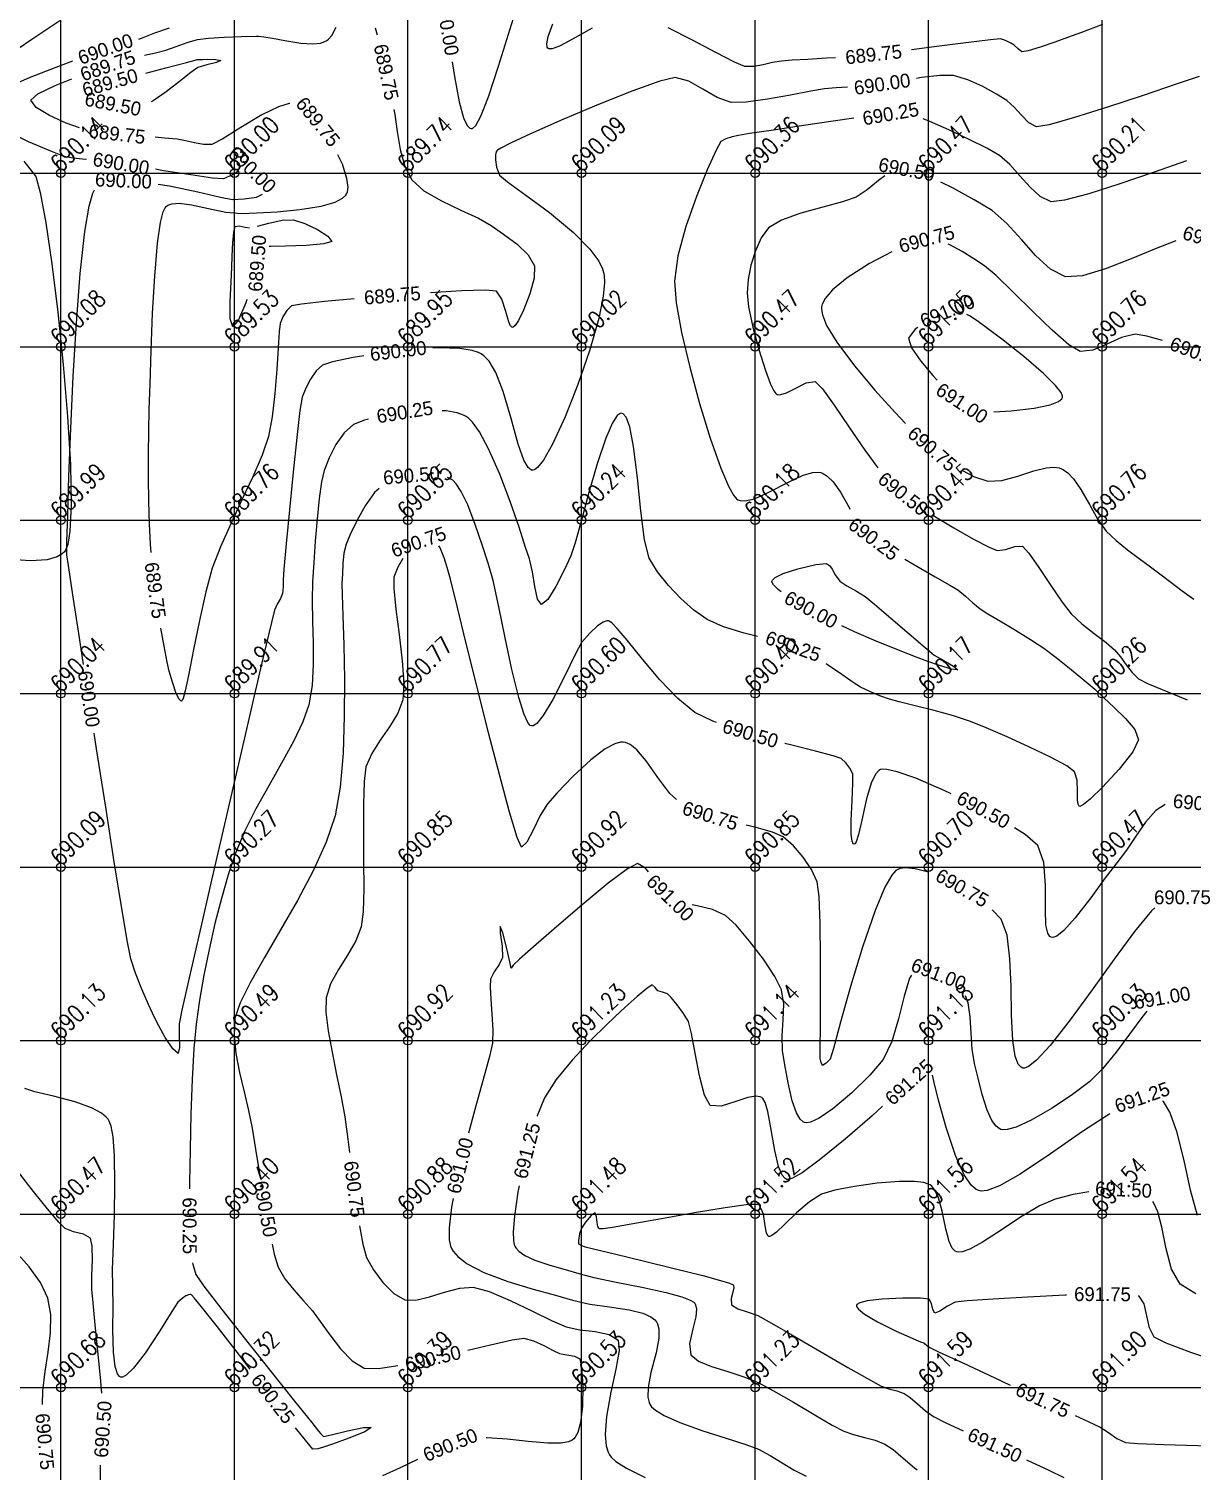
# Model space of a CAD drawing. Header units: millimetres. Extents: x 708400 to 708940, y 1331410 to 1331890.
# Drawn here: x 708649.08 to 708682.6, y 1331677.59 to 1331719.16 of the extents above; entities that cross this region are included whole.
import ezdxf

# ---------------------------------------------------------------- set-up
doc = ezdxf.new("R2010")
doc.units = ezdxf.units.MM
doc.header["$PDMODE"] = 32
doc.header["$PDSIZE"] = 0.25
for name, color, linetype in [('BLOCK LEVELS', 251, 'Continuous'), ('CONT-MJR', 210, 'Continuous'), ('CONT-MNR', 90, 'Continuous'), ('grid', 4, 'Continuous')]:
    doc.layers.add(name, color=color, linetype=linetype)
doc.styles.add('RS', font='romans.shx', dxfattribs={"height": 5})

msp = doc.modelspace()

# ---------------------------------------------------------------- linework, layer by layer
at = {"layer": 'BLOCK LEVELS', "color": 251}
for p in [(708650, 1331715, 690.144), (708655, 1331715, 689.997), (708660, 1331715, 689.743), (708665, 1331715, 690.087), (708670, 1331715, 690.356), (708675, 1331715, 690.466), (708680, 1331715, 690.211), (708650, 1331710, 690.08), (708655, 1331710, 689.531), (708660, 1331710, 689.95), (708665, 1331710, 690.015), (708670, 1331710, 690.472), (708675, 1331710, 691.054), (708680, 1331710, 690.756), (708650, 1331705, 689.991), (708655, 1331705, 689.755), (708660, 1331705, 690.655), (708665, 1331705, 690.242), (708670, 1331705, 690.18), (708675, 1331705, 690.453), (708680, 1331705, 690.76), (708650, 1331700, 690.043), (708655, 1331700, 689.911), (708660, 1331700, 690.767), (708665, 1331700, 690.596), (708670, 1331700, 690.403), (708675, 1331700, 690.166), (708680, 1331700, 690.262), (708650, 1331695, 690.085), (708655, 1331695, 690.268), (708660, 1331695, 690.851), (708665, 1331695, 690.921), (708670, 1331695, 690.851), (708675, 1331695, 690.703), (708680, 1331695, 690.468), (708650, 1331690, 690.128), (708655, 1331690, 690.489), (708660, 1331690, 690.916), (708665, 1331690, 691.227), (708670, 1331690, 691.138), (708675, 1331690, 691.178), (708680, 1331690, 690.93), (708650, 1331685, 690.474), (708655, 1331685, 690.399), (708660, 1331685, 690.878), (708665, 1331685, 691.48), (708670, 1331685, 691.521), (708675, 1331685, 691.564), (708680, 1331685, 691.542), (708650, 1331680, 690.678), (708655, 1331680, 690.321), (708660, 1331680, 690.386), (708665, 1331680, 690.526), (708670, 1331680, 691.226), (708675, 1331680, 691.595), (708680, 1331680, 691.901)]:
    msp.add_point(p, dxfattribs=at)
at = {"layer": 'CONT-MJR', "flags": 128}
for points, elevation in [([(708661.277, 1331718.214), (708661.34, 1331717.789), (708661.476, 1331717.062), (708661.603, 1331716.6), (708661.708, 1331716.374), (708661.782, 1331716.297), (708661.821, 1331716.285), (708661.862, 1331716.294), (708661.951, 1331716.378), (708662.101, 1331716.645), (708662.322, 1331717.203), (708662.612, 1331718.09), (708662.893, 1331719.011), (708663.138, 1331719.78)], 690), ([(708649.969, 1331719.392), (708649.165, 1331718.856), (708648.375, 1331718.315)], 690), ([(708652.241, 1331718.869), (708652.369, 1331718.915), (708652.709, 1331719.043), (708653.131, 1331719.195)], 690), ([(708650.741, 1331715.4), (708650.617, 1331715.407), (708650.343, 1331715.432), (708650.092, 1331715.487), (708649.708, 1331715.632), (708649.065, 1331715.907), (708648.361, 1331716.252), (708647.889, 1331716.537), (708647.655, 1331716.735), (708647.581, 1331716.853), (708647.573, 1331716.906), (708647.584, 1331716.945), (708647.659, 1331717.034), (708647.887, 1331717.193), (708648.363, 1331717.44), (708649.138, 1331717.776), (708649.988, 1331718.109), (708650.342, 1331718.24)], 690), ([(708652.445, 1331717.889), (708653.026, 1331718.04), (708653.619, 1331718.194), (708653.866, 1331718.258), (708653.921, 1331718.276), (708653.97, 1331718.279), (708654.023, 1331718.282), (708654.032, 1331718.282), (708654.087, 1331718.283), (708654.231, 1331718.284), (708654.454, 1331718.278), (708654.605, 1331718.245), (708654.48, 1331718.19), (708654.204, 1331718.127), (708653.948, 1331718.046), (708653.746, 1331717.905), (708653.416, 1331717.646), (708653.028, 1331717.347), (708652.655, 1331717.087), (708652.6, 1331717.059)], 689.5), ([(708672.665, 1331717.482), (708672.338, 1331717.463), (708672.004, 1331717.436), (708671.611, 1331717.37), (708671.022, 1331717.255), (708670.36, 1331717.133), (708669.748, 1331717.046), (708669.308, 1331717.037), (708668.907, 1331717.18), (708668.496, 1331717.424), (708668.089, 1331717.656), (708667.698, 1331717.763), (708667.26, 1331717.656), (708666.475, 1331717.373), (708665.493, 1331716.981), (708664.462, 1331716.545), (708663.531, 1331716.133), (708662.957, 1331715.865), (708662.677, 1331715.723), (708662.58, 1331715.664), (708662.561, 1331715.647), (708662.545, 1331715.614), (708662.525, 1331715.534), (708662.521, 1331715.388), (708662.554, 1331715.177), (708662.633, 1331714.947), (708662.87, 1331714.748), (708663.397, 1331714.369), (708664.075, 1331713.864), (708664.767, 1331713.289), (708665.237, 1331712.814), (708665.495, 1331712.467), (708665.605, 1331712.246), (708665.638, 1331712.141), (708665.653, 1331712.056), (708665.661, 1331711.85), (708665.624, 1331711.458), (708665.495, 1331710.815), (708665.234, 1331709.885), (708664.899, 1331708.907), (708664.529, 1331707.977), (708664.164, 1331707.191), (708663.901, 1331706.731), (708663.734, 1331706.517), (708663.642, 1331706.448), (708663.603, 1331706.439), (708663.555, 1331706.446), (708663.464, 1331706.515), (708663.336, 1331706.734), (708663.176, 1331707.193), (708662.973, 1331707.929), (708662.745, 1331708.707), (708662.527, 1331709.259), (708662.335, 1331709.583), (708662.19, 1331709.739), (708662.112, 1331709.795), (708662.036, 1331709.833), (708661.85, 1331709.894), (708661.49, 1331709.95), (708660.9, 1331709.967), (708660.717, 1331709.956)], 690), ([(708682.798, 1331717.793), (708682.135, 1331717.564), (708681.18, 1331717.241), (708680.153, 1331716.904), (708679.201, 1331716.605), (708678.471, 1331716.398), (708678.108, 1331716.336), (708677.889, 1331716.456), (708677.679, 1331716.671), (708677.471, 1331716.909), (708677.256, 1331717.101), (708676.962, 1331717.283), (708676.565, 1331717.5), (708676.129, 1331717.696), (708675.72, 1331717.813), (708675.325, 1331717.817), (708674.801, 1331717.758), (708674.649, 1331717.733)], 690), ([(708648.934, 1331715.35), (708649.277, 1331714.902), (708649.404, 1331714.448), (708649.561, 1331713.575), (708649.733, 1331712.389), (708649.906, 1331710.992), (708650.064, 1331709.492), (708650.191, 1331707.992), (708650.274, 1331706.596), (708650.296, 1331705.41), (708650.26, 1331704.683), (708650.196, 1331704.302), (708650.135, 1331704.139), (708650.098, 1331704.087), (708650.037, 1331704.031), (708649.888, 1331703.943), (708649.602, 1331703.859), (708649.124, 1331703.825), (708648.417, 1331703.872)], 690), ([(708655.112, 1331715.064), (708654.945, 1331714.955), (708654.687, 1331714.838), (708654.366, 1331714.862), (708653.739, 1331714.95), (708652.956, 1331715.074), (708652.72, 1331715.113)], 690), ([(708673.741, 1331714.921), (708673.56, 1331714.79), (708673.234, 1331714.52), (708672.911, 1331714.307), (708672.522, 1331714.173), (708671.951, 1331714.019), (708671.322, 1331713.845), (708670.76, 1331713.647), (708670.391, 1331713.425), (708670.179, 1331713.137), (708670.009, 1331712.767), (708669.882, 1331712.354), (708669.801, 1331711.938), (708669.769, 1331711.556), (708669.813, 1331711.145), (708669.935, 1331710.564), (708670.107, 1331709.918), (708670.298, 1331709.31), (708670.445, 1331708.923), (708670.542, 1331708.724), (708670.596, 1331708.648), (708670.62, 1331708.629), (708670.656, 1331708.616), (708670.744, 1331708.618), (708670.905, 1331708.672), (708671.153, 1331708.8), (708671.47, 1331708.956), (708671.731, 1331708.993), (708671.947, 1331708.784), (708672.285, 1331708.316), (708672.705, 1331707.692), (708673.167, 1331707.017), (708673.543, 1331706.51)], 690.5), ([(708682.127, 1331713.05), (708681.562, 1331712.833), (708680.839, 1331712.532), (708680.101, 1331712.243), (708679.441, 1331712.046), (708678.949, 1331712.018), (708678.51, 1331712.232), (708678.089, 1331712.619), (708677.675, 1331713.09), (708677.258, 1331713.554), (708676.829, 1331713.922), (708676.315, 1331714.236), (708675.709, 1331714.567), (708675.352, 1331714.739)], 690.5), ([(708650.653, 1331700.836), (708650.535, 1331701.605), (708650.344, 1331702.852), (708650.216, 1331703.695), (708650.169, 1331704.006), (708650.168, 1331704.092), (708650.174, 1331704.374), (708650.195, 1331705.137), (708650.231, 1331706.265), (708650.284, 1331707.643), (708650.355, 1331709.153), (708650.446, 1331710.679), (708650.558, 1331712.106), (708650.692, 1331713.316), (708650.817, 1331714.05), (708650.921, 1331714.424), (708650.969, 1331714.522)], 690), ([(708652.797, 1331714.686), (708653.128, 1331714.635), (708653.948, 1331714.46), (708654.598, 1331714.308), (708654.94, 1331714.247), (708655.283, 1331714.265), (708655.638, 1331714.313), (708655.806, 1331714.401)], 690), ([(708655.361, 1331711.356), (708655.329, 1331711.264), (708655.12, 1331710.772), (708654.953, 1331710.569), (708654.877, 1331710.8), (708654.873, 1331711.303), (708654.903, 1331711.868), (708654.927, 1331712.286), (708654.937, 1331712.617), (708654.953, 1331712.99), (708654.98, 1331713.306), (708655.024, 1331713.465), (708655.14, 1331713.48), (708655.304, 1331713.445), (708655.437, 1331713.426)], 689.5), ([(708655.666, 1331713.472), (708655.994, 1331713.565), (708656.37, 1331713.648), (708656.697, 1331713.659), (708657.027, 1331713.556), (708657.397, 1331713.379), (708657.693, 1331713.185), (708657.801, 1331713.034), (708657.576, 1331712.964), (708657.068, 1331712.922), (708656.468, 1331712.9), (708656.049, 1331712.893), (708655.997, 1331712.892)], 689.5), ([(708676.884, 1331708.124), (708677.378, 1331708.151), (708678.041, 1331708.23), (708678.502, 1331708.327), (708678.746, 1331708.422), (708678.839, 1331708.495), (708678.86, 1331708.535), (708678.862, 1331708.573), (708678.821, 1331708.676), (708678.661, 1331708.883), (708678.311, 1331709.23), (708677.742, 1331709.717), (708677.149, 1331710.188), (708676.659, 1331710.557), (708676.402, 1331710.742), (708676.178, 1331710.888), (708676.102, 1331710.928)], 691), ([(708674.69, 1331710.554), (708674.616, 1331710.504), (708674.422, 1331710.244), (708674.51, 1331709.97), (708674.774, 1331709.586), (708675.119, 1331709.175), (708675.245, 1331709.039)], 691), ([(708658.73, 1331709.736), (708658.416, 1331709.685), (708657.829, 1331709.56), (708657.535, 1331709.468), (708657.35, 1331709.303), (708657.187, 1331709.067), (708657.052, 1331708.802), (708656.951, 1331708.549), (708656.887, 1331708.165), (708656.796, 1331707.388), (708656.691, 1331706.38), (708656.586, 1331705.303), (708656.493, 1331704.318), (708656.427, 1331703.588), (708656.399, 1331703.274), (708656.401, 1331703.076), (708656.388, 1331702.883), (708656.327, 1331702.744), (708656.233, 1331702.576), (708656.154, 1331702.411), (708656.065, 1331702.047), (708655.85, 1331701.137), (708655.542, 1331699.817), (708655.172, 1331698.223), (708654.77, 1331696.489), (708654.37, 1331694.752), (708654.001, 1331693.148), (708653.696, 1331691.811), (708653.486, 1331690.878), (708653.402, 1331690.484), (708653.403, 1331690.151), (708653.421, 1331689.803), (708653.378, 1331689.625), (708653.22, 1331689.761), (708653.007, 1331690.094), (708652.821, 1331690.426), (708652.698, 1331690.669), (708652.525, 1331691.042), (708652.333, 1331691.487), (708652.152, 1331691.945), (708652.015, 1331692.36), (708651.92, 1331692.837), (708651.755, 1331693.809), (708651.538, 1331695.149), (708651.289, 1331696.726), (708651.026, 1331698.414), (708650.957, 1331698.859)], 690), ([(708668.887, 1331699.173), (708668.783, 1331699.21), (708668.265, 1331699.461), (708667.775, 1331699.857), (708667.259, 1331700.4), (708666.758, 1331700.994), (708666.316, 1331701.54), (708666.032, 1331701.878), (708665.875, 1331702.04), (708665.801, 1331702.094), (708665.775, 1331702.102), (708665.728, 1331702.1), (708665.627, 1331702.065), (708665.464, 1331701.953), (708665.243, 1331701.741), (708665.004, 1331701.472), (708664.814, 1331701.129), (708664.519, 1331700.513), (708664.174, 1331699.828), (708663.9, 1331699.368), (708663.714, 1331699.144), (708663.606, 1331699.077), (708663.558, 1331699.073), (708663.525, 1331699.087), (708663.456, 1331699.166), (708663.347, 1331699.401), (708663.193, 1331699.89), (708662.995, 1331700.697), (708662.799, 1331701.607), (708662.615, 1331702.502), (708662.45, 1331703.26), (708662.315, 1331703.761), (708662.139, 1331704.286), (708661.939, 1331704.876), (708661.72, 1331705.446), (708661.533, 1331705.83), (708661.387, 1331706.048), (708661.288, 1331706.149), (708661.238, 1331706.185), (708661.185, 1331706.214), (708661.143, 1331706.229)], 690.5), ([(708659.166, 1331705.909), (708659.039, 1331705.794), (708658.766, 1331705.413), (708658.522, 1331704.986), (708658.33, 1331704.592), (708658.216, 1331704.312), (708658.152, 1331704.046), (708658.122, 1331703.752), (708658.109, 1331703.453), (708658.097, 1331703.171), (708658.101, 1331702.86), (708658.123, 1331702.246), (708658.149, 1331701.404), (708658.168, 1331700.412), (708658.165, 1331699.347), (708658.128, 1331698.286), (708658.043, 1331697.305), (708657.899, 1331696.481), (708657.643, 1331695.718), (708657.267, 1331694.892), (708656.814, 1331694.04), (708656.331, 1331693.196), (708655.864, 1331692.399), (708655.459, 1331691.684), (708655.16, 1331691.087), (708655.015, 1331690.645), (708654.99, 1331690.152), (708655.042, 1331689.624), (708655.146, 1331689.077), (708655.275, 1331688.525), (708655.405, 1331687.986), (708655.511, 1331687.476), (708655.611, 1331686.868), (708655.724, 1331686.169)], 690.5), ([(708675.108, 1331705.158), (708675.109, 1331705.157), (708675.728, 1331704.779), (708676.299, 1331704.456), (708676.743, 1331704.227), (708676.979, 1331704.128), (708677.222, 1331704.158), (708677.486, 1331704.243), (708677.708, 1331704.251), (708677.89, 1331704.054), (708678.181, 1331703.636), (708678.52, 1331703.121), (708678.85, 1331702.634), (708679.109, 1331702.297), (708679.416, 1331702.014), (708679.776, 1331701.731), (708680.115, 1331701.472), (708680.362, 1331701.262), (708680.533, 1331701.061), (708680.697, 1331700.832), (708680.866, 1331700.611), (708681.05, 1331700.43), (708681.31, 1331700.291), (708681.728, 1331700.119), (708682.225, 1331699.921), (708682.452, 1331699.821)], 690.5), ([(708670.758, 1331702.939), (708670.67, 1331703.001), (708670.532, 1331703.132), (708670.491, 1331703.204), (708670.488, 1331703.234), (708670.503, 1331703.271), (708670.585, 1331703.345), (708670.813, 1331703.459), (708671.23, 1331703.599), (708671.756, 1331703.722), (708672.062, 1331703.75), (708672.092, 1331703.737), (708672.146, 1331703.692), (708672.221, 1331703.59), (708672.314, 1331703.425), (708672.442, 1331703.247), (708672.648, 1331703.108), (708672.921, 1331702.955), (708673.175, 1331702.797), (708673.446, 1331702.576), (708673.911, 1331702.178), (708674.441, 1331701.723), (708674.903, 1331701.328), (708675.166, 1331701.111), (708675.436, 1331700.951), (708675.723, 1331700.794), (708675.843, 1331700.691), (708675.666, 1331700.705), (708675.315, 1331700.812), (708674.981, 1331700.927), (708674.67, 1331701.043), (708674.132, 1331701.253), (708673.49, 1331701.513), (708672.867, 1331701.779), (708672.499, 1331701.954)], 690), ([(708675.656, 1331697.113), (708675.448, 1331697.213), (708674.631, 1331697.561), (708674.093, 1331697.748), (708673.795, 1331697.817), (708673.661, 1331697.823), (708673.616, 1331697.812), (708673.565, 1331697.782), (708673.47, 1331697.675), (708673.347, 1331697.421), (708673.211, 1331696.969), (708673.074, 1331696.354), (708672.981, 1331695.938), (708672.916, 1331695.732), (708672.873, 1331695.668), (708672.851, 1331695.662), (708672.83, 1331695.675), (708672.799, 1331695.745), (708672.775, 1331695.949), (708672.774, 1331696.344), (708672.798, 1331696.916), (708672.822, 1331697.42), (708672.816, 1331697.688), (708672.735, 1331697.852), (708672.615, 1331698.011), (708672.48, 1331698.135), (708672.253, 1331698.208), (708671.747, 1331698.338), (708671.056, 1331698.514), (708670.863, 1331698.566)], 690.5), ([(708681.821, 1331696.809), (708681.546, 1331696.631), (708681.249, 1331696.297), (708680.97, 1331695.896), (708680.7, 1331695.486), (708680.43, 1331695.126), (708680.093, 1331694.69), (708679.672, 1331694.111), (708679.229, 1331693.536), (708678.902, 1331693.177), (708678.695, 1331693.015), (708678.582, 1331692.975), (708678.535, 1331692.98), (708678.495, 1331693.001), (708678.434, 1331693.093), (708678.384, 1331693.331), (708678.367, 1331693.788), (708678.368, 1331694.47), (708678.322, 1331695.134), (708678.15, 1331695.626), (708677.786, 1331695.942), (708677.477, 1331696.136)], 690.5), ([(708666.935, 1331694.861), (708666.847, 1331694.974), (708666.618, 1331695.107), (708666.322, 1331694.952), (708665.773, 1331694.537), (708665.079, 1331693.965), (708664.35, 1331693.34), (708663.693, 1331692.766), (708663.218, 1331692.344), (708663.034, 1331692.178), (708663.005, 1331692.128), (708662.978, 1331692.085), (708662.934, 1331692.275), (708662.839, 1331692.69), (708662.733, 1331693.103), (708662.66, 1331693.287), (708662.661, 1331693.099), (708662.715, 1331692.721), (708662.725, 1331692.4), (708662.626, 1331692.189), (708662.481, 1331691.979), (708662.378, 1331691.768), (708662.369, 1331691.55), (708662.39, 1331691.192), (708662.42, 1331690.758), (708662.442, 1331690.314), (708662.434, 1331689.924), (708662.352, 1331689.54), (708662.17, 1331688.875), (708661.927, 1331688.018), (708661.741, 1331687.334)], 691), ([(708674.51, 1331691.891), (708674.453, 1331691.803), (708674.301, 1331691.282), (708674.139, 1331690.627), (708673.945, 1331689.975), (708673.694, 1331689.458), (708673.31, 1331689), (708672.794, 1331688.495), (708672.244, 1331688.037), (708671.844, 1331687.768), (708671.6, 1331687.654), (708671.476, 1331687.631), (708671.428, 1331687.638), (708671.385, 1331687.658), (708671.305, 1331687.732), (708671.197, 1331687.916), (708671.074, 1331688.263), (708670.951, 1331688.784), (708670.859, 1331689.302), (708670.796, 1331689.711), (708670.779, 1331690.14), (708670.813, 1331690.602), (708670.83, 1331691.055), (708670.766, 1331691.46), (708670.572, 1331691.844), (708670.24, 1331692.346), (708669.843, 1331692.871), (708669.455, 1331693.324), (708669.148, 1331693.61), (708668.779, 1331693.778), (708668.333, 1331693.885), (708668.184, 1331693.917)], 691), ([(708681.294, 1331690.853), (708681.145, 1331690.669), (708680.788, 1331690.187), (708680.402, 1331689.668), (708680.012, 1331689.188), (708679.646, 1331688.824), (708679.152, 1331688.451), (708678.559, 1331688.054), (708677.956, 1331687.705), (708677.526, 1331687.509), (708677.266, 1331687.435), (708677.132, 1331687.43), (708677.08, 1331687.442), (708677.033, 1331687.464), (708676.946, 1331687.535), (708676.827, 1331687.697), (708676.69, 1331687.996), (708676.548, 1331688.449), (708676.429, 1331688.921), (708676.326, 1331689.338), (708676.258, 1331689.75), (708676.225, 1331690.218), (708676.198, 1331690.683), (708676.143, 1331691.089), (708676.063, 1331691.293)], 691), ([(708651.179, 1331679.835), (708651.138, 1331680.29), (708651.063, 1331681.051), (708650.987, 1331681.809), (708650.925, 1331682.443), (708650.892, 1331682.833), (708650.89, 1331683.234), (708650.905, 1331683.681), (708650.903, 1331684.073), (708650.851, 1331684.308), (708650.651, 1331684.421), (708650.366, 1331684.485), (708650.117, 1331684.58), (708649.936, 1331684.768), (708649.617, 1331685.147), (708649.213, 1331685.65), (708648.773, 1331686.205)], 690.5), ([(708679.615, 1331685.639), (708679.167, 1331685.56), (708678.645, 1331685.434), (708678.193, 1331685.238), (708677.654, 1331684.913), (708677.088, 1331684.537), (708676.553, 1331684.192), (708676.187, 1331683.99), (708675.968, 1331683.91), (708675.856, 1331683.899), (708675.812, 1331683.908), (708675.765, 1331683.932), (708675.685, 1331684.016), (708675.59, 1331684.214), (708675.494, 1331684.574), (708675.388, 1331685.086), (708675.285, 1331685.467), (708675.181, 1331685.694), (708675.094, 1331685.803), (708675.043, 1331685.841), (708674.993, 1331685.867), (708674.863, 1331685.906), (708674.6, 1331685.939), (708674.155, 1331685.94), (708673.515, 1331685.889), (708672.866, 1331685.797), (708672.303, 1331685.685), (708671.915, 1331685.571), (708671.567, 1331685.357), (708671.197, 1331685.036), (708670.849, 1331684.7), (708670.617, 1331684.483), (708670.485, 1331684.381), (708670.423, 1331684.354), (708670.401, 1331684.355), (708670.372, 1331684.374), (708670.328, 1331684.458), (708670.288, 1331684.666), (708670.242, 1331684.995), (708670.119, 1331685.277), (708669.809, 1331685.273), (708669.138, 1331685.18), (708668.254, 1331685.032), (708667.303, 1331684.863), (708666.432, 1331684.708), (708665.89, 1331684.617), (708665.623, 1331684.578), (708665.53, 1331684.571), (708665.512, 1331684.574), (708665.495, 1331684.59), (708665.471, 1331684.644), (708665.45, 1331684.758), (708665.434, 1331684.922), (708665.392, 1331685.035), (708665.274, 1331684.957), (708665.114, 1331684.77), (708665, 1331684.598), (708664.945, 1331684.43), (708664.912, 1331684.243), (708664.909, 1331684.139), (708664.998, 1331684.091), (708665.106, 1331684.055), (708665.35, 1331683.996), (708665.954, 1331683.852), (708666.774, 1331683.655), (708667.668, 1331683.436), (708668.493, 1331683.226), (708669.007, 1331683.087), (708669.261, 1331683.01), (708669.349, 1331682.975), (708669.366, 1331682.963), (708669.378, 1331682.937), (708669.385, 1331682.871), (708669.363, 1331682.746), (708669.317, 1331682.563), (708669.322, 1331682.382), (708669.502, 1331682.271), (708669.798, 1331682.175), (708670.079, 1331682.073), (708670.408, 1331681.89), (708671.059, 1331681.515), (708671.871, 1331681.045), (708672.679, 1331680.578), (708673.323, 1331680.209), (708673.639, 1331680.036), (708673.857, 1331679.967), (708674.091, 1331679.909), (708674.302, 1331679.831), (708674.473, 1331679.71), (708674.686, 1331679.528), (708674.916, 1331679.331), (708675.138, 1331679.169), (708675.479, 1331678.997), (708676, 1331678.754)], 691.5), ([(708661.302, 1331685.451), (708661.252, 1331685.198), (708661.184, 1331684.602), (708661.19, 1331684.254), (708661.225, 1331684.08), (708661.254, 1331684.012), (708661.302, 1331683.932), (708661.435, 1331683.78), (708661.709, 1331683.57), (708662.183, 1331683.32), (708662.881, 1331683.055), (708663.604, 1331682.836), (708664.255, 1331682.659), (708664.738, 1331682.518), (708665.239, 1331682.402), (708665.811, 1331682.326), (708666.373, 1331682.245), (708666.765, 1331682.148), (708666.997, 1331682.042), (708667.114, 1331681.951), (708667.159, 1331681.897), (708667.193, 1331681.837), (708667.232, 1331681.692), (708667.23, 1331681.423), (708667.148, 1331681.001), (708667.001, 1331680.432), (708666.917, 1331680.001), (708666.91, 1331679.721), (708666.946, 1331679.566), (708666.979, 1331679.5), (708667.017, 1331679.449), (708667.132, 1331679.346), (708667.383, 1331679.191), (708667.831, 1331678.99), (708668.493, 1331678.752), (708669.166, 1331678.539), (708669.738, 1331678.361), (708670.1, 1331678.227), (708670.437, 1331678.042), (708670.783, 1331677.828), (708671.13, 1331677.618), (708671.471, 1331677.443)], 691), ([(708682.699, 1331682.701), (708682.249, 1331682.98), (708681.996, 1331683.414), (708681.844, 1331683.998), (708681.724, 1331684.62), (708681.606, 1331685.068), (708681.481, 1331685.338), (708681.461, 1331685.362)], 691.5), ([(708656.088, 1331684.134), (708656.147, 1331683.849), (708656.26, 1331683.468), (708656.454, 1331683.138), (708656.709, 1331682.815), (708656.986, 1331682.502), (708657.248, 1331682.207), (708657.471, 1331681.907), (708657.747, 1331681.517), (708658.059, 1331681.112), (708658.395, 1331680.767), (708658.739, 1331680.558), (708659.155, 1331680.548), (708659.707, 1331680.632)], 690.5), ([(708661.725, 1331681.077), (708662.378, 1331681.235), (708663.005, 1331681.378), (708663.335, 1331681.425), (708663.612, 1331681.348), (708663.911, 1331681.211), (708664.181, 1331681.07), (708664.37, 1331680.981), (708664.581, 1331680.941), (708664.803, 1331680.909), (708664.951, 1331680.832), (708665.003, 1331680.581), (708665.038, 1331680.071), (708665.03, 1331679.455), (708664.975, 1331678.989), (708664.896, 1331678.707), (708664.822, 1331678.569), (708664.778, 1331678.519), (708664.735, 1331678.486), (708664.624, 1331678.436), (708664.402, 1331678.397), (708664.025, 1331678.397), (708663.464, 1331678.448), (708662.861, 1331678.513), (708662.275, 1331678.549), (708662.252, 1331678.548)], 690.5), ([(708651.144, 1331677.321), (708651.139, 1331677.615), (708651.143, 1331677.766)], 690.5), ([(708660.275, 1331677.923), (708659.779, 1331677.682), (708659.27, 1331677.453)], 690.5), ([(708677.818, 1331677.921), (708678.462, 1331677.623), (708678.896, 1331677.412)], 691.5)]:
    msp.add_lwpolyline(points, dxfattribs=dict(at, elevation=elevation))
at = {"layer": 'CONT-MNR', "flags": 128}
for points, elevation in [([(708665.303, 1331719.182), (708664.739, 1331718.865), (708664.363, 1331718.666), (708664.155, 1331718.589), (708664.063, 1331718.588), (708664.034, 1331718.604), (708664.014, 1331718.634), (708664.002, 1331718.728), (708664.041, 1331718.94), (708664.17, 1331719.309)], 689.75), ([(708652.409, 1331718.399), (708652.725, 1331718.475), (708653.021, 1331718.552), (708653.322, 1331718.656), (708653.635, 1331718.771), (708653.938, 1331718.855), (708654.253, 1331718.894), (708654.7, 1331718.924), (708655.191, 1331718.944), (708655.639, 1331718.95), (708655.705, 1331718.948), (708655.85, 1331718.935), (708656.094, 1331718.896), (708656.452, 1331718.827), (708656.912, 1331718.75), (708657.254, 1331718.729), (708657.479, 1331718.752), (708657.606, 1331718.793), (708657.662, 1331718.822), (708657.713, 1331718.861), (708657.807, 1331718.972), (708657.929, 1331719.21)], 689.75), ([(708659.059, 1331719.189), (708659.111, 1331718.985)], 689.75), ([(708672.321, 1331718.329), (708672.059, 1331718.313), (708671.521, 1331718.282), (708671.066, 1331718.255), (708670.766, 1331718.232), (708670.506, 1331718.187), (708670.233, 1331718.124), (708669.962, 1331718.077), (708669.71, 1331718.076), (708669.405, 1331718.201), (708668.87, 1331718.481), (708668.203, 1331718.837), (708667.502, 1331719.19)], 689.75), ([(708680.013, 1331719.29), (708679.404, 1331719.059), (708679.003, 1331718.909), (708678.639, 1331718.777), (708678.221, 1331718.638), (708677.866, 1331718.532), (708677.688, 1331718.495), (708677.578, 1331718.582), (708677.47, 1331718.691), (708677.367, 1331718.753), (708677.22, 1331718.827), (708677.076, 1331718.873), (708676.787, 1331718.849), (708676.148, 1331718.771), (708675.309, 1331718.663), (708674.509, 1331718.559)], 689.75), ([(708650.53, 1331716.307), (708650.152, 1331716.446), (708649.672, 1331716.663), (708649.285, 1331716.897), (708649.131, 1331717.106), (708649.336, 1331717.293), (708649.832, 1331717.531), (708650.315, 1331717.723)], 689.75), ([(708656.595, 1331717.01), (708656.58, 1331717.009), (708656.265, 1331716.917), (708655.788, 1331716.685), (708655.181, 1331716.318), (708654.664, 1331715.989), (708654.348, 1331715.832), (708654.109, 1331715.832), (708653.852, 1331715.876), (708653.592, 1331715.936), (708653.346, 1331715.983), (708652.985, 1331716.015), (708652.713, 1331716.037)], 689.75), ([(708659.594, 1331716.839), (708659.619, 1331716.693), (708659.686, 1331716.206), (708659.774, 1331715.686), (708659.907, 1331715.198), (708660.107, 1331714.807), (708660.459, 1331714.496), (708660.965, 1331714.205), (708661.524, 1331713.939), (708662.035, 1331713.702), (708662.397, 1331713.496), (708662.757, 1331713.243), (708663.142, 1331712.957), (708663.466, 1331712.65), (708663.646, 1331712.33), (708663.635, 1331711.98), (708663.513, 1331711.52), (708663.332, 1331711.058), (708663.182, 1331710.758), (708663.085, 1331710.61), (708663.033, 1331710.562), (708663.013, 1331710.555), (708662.991, 1331710.56), (708662.949, 1331710.608), (708662.892, 1331710.749), (708662.817, 1331711.019), (708662.705, 1331711.372), (708662.549, 1331711.599), (708662.229, 1331711.628), (708661.541, 1331711.609), (708660.647, 1331711.557)], 689.75), ([(708672.848, 1331716.584), (708672.256, 1331716.499), (708671.394, 1331716.374), (708670.529, 1331716.246), (708669.844, 1331716.142), (708669.521, 1331716.089), (708669.341, 1331716.049), (708669.155, 1331715.996), (708669.013, 1331715.911), (708668.879, 1331715.663), (708668.624, 1331715.1), (708668.313, 1331714.331), (708668.009, 1331713.467), (708667.775, 1331712.616), (708667.675, 1331711.889), (708667.727, 1331711.267), (708667.883, 1331710.409), (708668.117, 1331709.41), (708668.401, 1331708.362), (708668.709, 1331707.362), (708669.014, 1331706.503), (708669.237, 1331705.982), (708669.384, 1331705.719), (708669.468, 1331705.616), (708669.506, 1331705.588), (708669.568, 1331705.565), (708669.714, 1331705.555), (708669.982, 1331705.619), (708670.399, 1331705.803), (708670.96, 1331706.096), (708671.388, 1331706.294), (708671.669, 1331706.377), (708671.828, 1331706.385), (708671.896, 1331706.371), (708671.96, 1331706.346), (708672.081, 1331706.271), (708672.251, 1331706.102), (708672.459, 1331705.803), (708672.709, 1331705.365), (708672.735, 1331705.32)], 690.25), ([(708682.43, 1331715.357), (708681.505, 1331715.033), (708680.513, 1331714.695), (708679.615, 1331714.41), (708678.917, 1331714.221), (708678.529, 1331714.177), (708678.221, 1331714.327), (708677.926, 1331714.599), (708677.635, 1331714.929), (708677.343, 1331715.254), (708677.042, 1331715.512), (708676.68, 1331715.719), (708676.167, 1331715.976), (708675.589, 1331716.247), (708675.037, 1331716.492), (708674.845, 1331716.571)], 690.25), ([(708652.597, 1331704.071), (708652.581, 1331704.312), (708652.555, 1331704.891), (708652.537, 1331705.536), (708652.527, 1331706.218), (708652.526, 1331706.907), (708652.532, 1331707.574), (708652.547, 1331708.189), (708652.569, 1331708.924), (708652.599, 1331709.888), (708652.641, 1331710.965), (708652.701, 1331712.037), (708652.782, 1331712.985), (708652.866, 1331713.577), (708652.942, 1331713.883), (708652.999, 1331714.007), (708653.03, 1331714.043), (708653.077, 1331714.075), (708653.192, 1331714.119), (708653.408, 1331714.136), (708653.758, 1331714.093), (708654.252, 1331713.983), (708654.752, 1331713.874), (708655.2, 1331713.835), (708655.642, 1331713.855), (708656.235, 1331713.891), (708656.885, 1331713.954), (708657.499, 1331714.055), (708657.9, 1331714.17), (708658.117, 1331714.281), (708658.211, 1331714.367), (708658.24, 1331714.415), (708658.259, 1331714.468), (708658.273, 1331714.6), (708658.239, 1331714.852), (708658.109, 1331715.259), (708657.98, 1331715.531)], 689.75), ([(708673.941, 1331712.731), (708673.298, 1331712.394), (708672.653, 1331711.981), (708672.236, 1331711.637), (708672.021, 1331711.385), (708671.938, 1331711.225), (708671.918, 1331711.149), (708671.913, 1331711.08), (708671.94, 1331710.916), (708672.064, 1331710.613), (708672.356, 1331710.129), (708672.863, 1331709.447), (708673.451, 1331708.747), (708674.035, 1331708.102), (708674.334, 1331707.79)], 690.75), ([(708681.74, 1331710.178), (708681.286, 1331710.306), (708680.954, 1331710.357), (708680.561, 1331710.267), (708680.142, 1331710.073), (708679.733, 1331709.897), (708679.37, 1331709.858), (708679.046, 1331710.053), (708678.566, 1331710.473), (708678.005, 1331711.015), (708677.441, 1331711.574), (708676.952, 1331712.048), (708676.615, 1331712.332), (708676.309, 1331712.535), (708675.97, 1331712.747), (708675.617, 1331712.936), (708675.562, 1331712.956)], 690.75), ([(708658.454, 1331711.383), (708657.592, 1331711.301), (708656.929, 1331711.227), (708656.644, 1331711.178), (708656.509, 1331711.046), (708656.398, 1331710.857), (708656.319, 1331710.667), (708656.29, 1331710.433), (708656.26, 1331709.963), (708656.22, 1331709.34), (708656.165, 1331708.651), (708656.087, 1331707.98), (708655.978, 1331707.413), (708655.797, 1331706.874), (708655.531, 1331706.253), (708655.217, 1331705.583), (708654.893, 1331704.899), (708654.595, 1331704.232), (708654.362, 1331703.617), (708654.173, 1331702.932), (708653.99, 1331702.111), (708653.82, 1331701.271), (708653.672, 1331700.527), (708653.575, 1331700.078), (708653.518, 1331699.865), (708653.488, 1331699.796), (708653.476, 1331699.787), (708653.453, 1331699.793), (708653.403, 1331699.846), (708653.324, 1331700.005), (708653.221, 1331700.298), (708653.118, 1331700.646), (708653.06, 1331700.908), (708652.972, 1331701.372), (708652.882, 1331701.89)], 689.75), ([(708670.067, 1331701.646), (708669.691, 1331701.74), (708669.089, 1331701.923), (708668.619, 1331702.136), (708668.24, 1331702.407), (708667.86, 1331702.74), (708667.503, 1331703.115), (708667.192, 1331703.51), (708666.952, 1331703.905), (708666.811, 1331704.436), (708666.705, 1331705.266), (708666.609, 1331706.221), (708666.501, 1331707.125), (708666.391, 1331707.695), (708666.286, 1331707.973), (708666.203, 1331708.066), (708666.157, 1331708.081), (708666.115, 1331708.075), (708666.028, 1331708.013), (708665.89, 1331707.807), (708665.697, 1331707.363), (708665.45, 1331706.625), (708665.213, 1331705.795), (708664.998, 1331704.996), (708664.821, 1331704.349), (708664.697, 1331703.975), (708664.499, 1331703.557), (708664.261, 1331703.088), (708664.029, 1331702.711), (708663.848, 1331702.566), (708663.735, 1331702.728), (708663.656, 1331703.087), (708663.586, 1331703.516), (708663.498, 1331703.887), (708663.39, 1331704.217), (708663.199, 1331704.8), (708662.945, 1331705.535), (708662.646, 1331706.322), (708662.322, 1331707.06), (708662.058, 1331707.548), (708661.862, 1331707.821), (708661.736, 1331707.946), (708661.675, 1331707.99), (708661.599, 1331708.03), (708661.421, 1331708.093), (708661.1, 1331708.151), (708660.981, 1331708.155)], 690.25), ([(708658.86, 1331707.91), (708658.749, 1331707.883), (708658.427, 1331707.758), (708658.159, 1331707.52), (708657.924, 1331707.179), (708657.729, 1331706.796), (708657.584, 1331706.431), (708657.509, 1331706.106), (708657.442, 1331705.621), (708657.382, 1331705.033), (708657.33, 1331704.399), (708657.285, 1331703.776), (708657.248, 1331703.222), (708657.235, 1331702.686), (708657.249, 1331702.092), (708657.268, 1331701.469), (708657.271, 1331700.842), (708657.237, 1331700.237), (708657.143, 1331699.682), (708656.97, 1331699.189), (708656.697, 1331698.62), (708656.358, 1331697.997), (708655.987, 1331697.342), (708655.619, 1331696.676), (708655.289, 1331696.023), (708655.029, 1331695.404), (708654.821, 1331694.776), (708654.622, 1331694.092), (708654.436, 1331693.371), (708654.267, 1331692.63), (708654.118, 1331691.889), (708653.992, 1331691.165), (708653.892, 1331690.476), (708653.826, 1331689.773), (708653.777, 1331688.882), (708653.742, 1331687.886), (708653.72, 1331686.866), (708653.708, 1331685.905), (708653.707, 1331685.729)], 690.25), ([(708675.978, 1331706.43), (708676.329, 1331706.25), (708676.71, 1331706.128), (708677.116, 1331706.14), (708677.571, 1331706.264), (708678.035, 1331706.418), (708678.386, 1331706.507), (708678.624, 1331706.526), (708678.766, 1331706.506), (708678.831, 1331706.484), (708678.893, 1331706.454), (708679.012, 1331706.369), (708679.181, 1331706.191), (708679.39, 1331705.885), (708679.636, 1331705.448), (708679.875, 1331705.022), (708680.12, 1331704.687), (708680.404, 1331704.418), (708680.732, 1331704.15), (708681.072, 1331703.893), (708681.395, 1331703.658), (708681.668, 1331703.456), (708681.979, 1331703.216), (708682.308, 1331702.964), (708682.642, 1331702.722)], 690.75), ([(708667.739, 1331696.945), (708667.543, 1331697.125), (708667.196, 1331697.588), (708666.862, 1331698.063), (708666.598, 1331698.378), (708666.399, 1331698.537), (708666.264, 1331698.594), (708666.197, 1331698.605), (708666.125, 1331698.602), (708665.963, 1331698.557), (708665.683, 1331698.406), (708665.269, 1331698.091), (708664.748, 1331697.608), (708664.303, 1331697.143), (708664.019, 1331696.825), (708663.806, 1331696.484), (708663.608, 1331696.065), (708663.428, 1331695.715), (708663.268, 1331695.579), (708663.146, 1331695.855), (708662.929, 1331696.58), (708662.645, 1331697.627), (708662.324, 1331698.872), (708661.992, 1331700.187), (708661.679, 1331701.447), (708661.413, 1331702.525), (708661.221, 1331703.297), (708661.132, 1331703.635), (708661.038, 1331703.917), (708660.926, 1331704.206), (708660.888, 1331704.258)], 690.75), ([(708659.851, 1331703.894), (708659.703, 1331703.642), (708659.591, 1331703.362), (708659.591, 1331703.029), (708659.652, 1331702.439), (708659.743, 1331701.707), (708659.828, 1331700.949), (708659.876, 1331700.281), (708659.852, 1331699.819), (708659.705, 1331699.433), (708659.468, 1331699.047), (708659.2, 1331698.66), (708658.955, 1331698.273), (708658.79, 1331697.887), (708658.736, 1331697.465), (708658.716, 1331696.81), (708658.716, 1331696.016), (708658.723, 1331695.174), (708658.724, 1331694.375), (708658.705, 1331693.714), (708658.654, 1331693.28), (708658.494, 1331692.874), (708658.255, 1331692.462), (708657.995, 1331692.049), (708657.771, 1331691.639), (708657.643, 1331691.234), (708657.636, 1331690.822), (708657.7, 1331690.284), (708657.811, 1331689.667), (708657.944, 1331689.017), (708658.075, 1331688.379), (708658.18, 1331687.801), (708658.269, 1331687.161), (708658.318, 1331686.777)], 690.75), ([(708674.317, 1331703.875), (708674.658, 1331703.673), (708675.192, 1331703.369), (708675.617, 1331703.128), (708675.848, 1331702.989), (708676.061, 1331702.814), (708676.276, 1331702.62), (708676.49, 1331702.445), (708676.709, 1331702.305), (708677.069, 1331702.091), (708677.503, 1331701.832), (708677.942, 1331701.561), (708678.321, 1331701.307), (708678.676, 1331701.042), (708679.064, 1331700.736), (708679.447, 1331700.42), (708679.787, 1331700.125), (708680.047, 1331699.882), (708680.35, 1331699.599), (708680.679, 1331699.285), (708680.944, 1331698.966), (708681.049, 1331698.668), (708680.884, 1331698.322), (708680.49, 1331697.821), (708680.01, 1331697.301), (708679.658, 1331696.963), (708679.461, 1331696.801), (708679.379, 1331696.753), (708679.356, 1331696.75), (708679.337, 1331696.762), (708679.312, 1331696.812), (708679.295, 1331696.942), (708679.293, 1331697.182), (708679.283, 1331697.506), (708679.21, 1331697.751), (708678.98, 1331697.918), (708678.515, 1331698.167), (708677.91, 1331698.46), (708677.261, 1331698.756), (708676.662, 1331699.016), (708676.208, 1331699.198), (708675.722, 1331699.357), (708675.162, 1331699.511), (708674.611, 1331699.649), (708674.155, 1331699.762), (708673.878, 1331699.838), (708673.598, 1331699.94), (708673.309, 1331700.059), (708673.041, 1331700.187), (708672.824, 1331700.325), (708672.503, 1331700.55), (708672.121, 1331700.815), (708672.052, 1331700.86)], 690.25), ([(708674.999, 1331694.854), (708674.618, 1331694.955), (708674.34, 1331694.977), (708674.184, 1331694.956), (708674.117, 1331694.934), (708674.061, 1331694.9), (708673.941, 1331694.765), (708673.745, 1331694.419), (708673.462, 1331693.746), (708673.099, 1331692.691), (708672.755, 1331691.561), (708672.464, 1331690.53), (708672.258, 1331689.773), (708672.17, 1331689.463), (708672.048, 1331689.346), (708671.941, 1331689.28), (708671.903, 1331689.371), (708671.878, 1331689.489), (708671.879, 1331689.76), (708671.885, 1331690.437), (708671.89, 1331691.366), (708671.889, 1331692.396), (708671.875, 1331693.375), (708671.845, 1331694.152), (708671.791, 1331694.574), (708671.628, 1331694.929), (708671.391, 1331695.289), (708671.11, 1331695.616), (708670.814, 1331695.872), (708670.507, 1331696.009), (708670.029, 1331696.144), (708669.745, 1331696.213)], 690.75), ([(708681.522, 1331693.827), (708681.425, 1331693.745), (708680.936, 1331693.149), (708680.347, 1331692.352), (708679.712, 1331691.464), (708679.079, 1331690.596), (708678.501, 1331689.857), (708678.113, 1331689.433), (708677.882, 1331689.25), (708677.762, 1331689.206), (708677.714, 1331689.209), (708677.666, 1331689.231), (708677.586, 1331689.319), (708677.497, 1331689.55), (708677.428, 1331690.005), (708677.391, 1331690.738), (708677.376, 1331691.557), (708677.346, 1331692.359), (708677.263, 1331693.041), (708677.09, 1331693.5), (708676.835, 1331693.767)], 690.75), ([(708673.677, 1331688.11), (708673.371, 1331687.836), (708672.595, 1331687.162), (708671.853, 1331686.555), (708671.358, 1331686.193), (708671.082, 1331686.034), (708670.957, 1331685.994), (708670.914, 1331685.997), (708670.867, 1331686.021), (708670.782, 1331686.119), (708670.678, 1331686.368), (708670.569, 1331686.829), (708670.458, 1331687.484), (708670.369, 1331687.956), (708670.29, 1331688.219), (708670.228, 1331688.329), (708670.194, 1331688.36), (708670.144, 1331688.383), (708670.023, 1331688.397), (708669.796, 1331688.358), (708669.447, 1331688.246), (708669.02, 1331688.115), (708668.708, 1331688.134), (708668.544, 1331688.432), (708668.401, 1331688.987), (708668.278, 1331689.634), (708668.172, 1331690.209), (708668.084, 1331690.548), (708667.943, 1331690.782), (708667.757, 1331691.034), (708667.584, 1331691.243), (708667.482, 1331691.348), (708667.336, 1331691.397), (708667.204, 1331691.435), (708667.12, 1331691.532), (708667.04, 1331691.609), (708666.887, 1331691.506), (708666.607, 1331691.276), (708666.347, 1331691.044), (708666.133, 1331690.845), (708665.741, 1331690.476), (708665.248, 1331689.989), (708664.731, 1331689.438), (708664.268, 1331688.875), (708663.935, 1331688.352), (708663.723, 1331687.832), (708663.719, 1331687.819)], 691.25), ([(708649.464, 1331679.509), (708649.476, 1331679.909), (708649.545, 1331680.46), (708649.632, 1331681.024), (708649.699, 1331681.579), (708649.709, 1331682.103), (708649.626, 1331682.576), (708649.41, 1331683.024), (708649.081, 1331683.477), (708648.687, 1331683.923), (708648.277, 1331684.348), (708647.897, 1331684.738), (708647.595, 1331685.08), (708647.291, 1331685.471), (708646.974, 1331685.884), (708646.654, 1331686.305), (708646.34, 1331686.72), (708646.042, 1331687.115), (708645.734, 1331687.519), (708645.398, 1331687.957), (708645.053, 1331688.412), (708644.717, 1331688.864), (708644.632, 1331688.981)], 690.75), ([(708680.226, 1331687.892), (708679.437, 1331687.376), (708678.51, 1331686.735), (708677.636, 1331686.154), (708677.042, 1331685.817), (708676.692, 1331685.681), (708676.515, 1331685.661), (708676.446, 1331685.675), (708676.374, 1331685.711), (708676.232, 1331685.836), (708676.029, 1331686.134), (708675.778, 1331686.684), (708675.504, 1331687.495), (708675.287, 1331688.286), (708675.162, 1331688.791), (708675.11, 1331689)], 691.25), ([(708655.456, 1331680.526), (708655.144, 1331680.929), (708654.47, 1331681.796), (708654.047, 1331682.33), (708653.836, 1331682.587), (708653.76, 1331682.671), (708653.743, 1331682.683), (708653.723, 1331682.685), (708653.676, 1331682.676), (708653.598, 1331682.639), (708653.49, 1331682.564), (708653.372, 1331682.465), (708653.196, 1331682.197), (708652.848, 1331681.638), (708652.424, 1331680.996), (708652.094, 1331680.563), (708651.884, 1331680.356), (708651.774, 1331680.299), (708651.73, 1331680.3), (708651.692, 1331680.319), (708651.63, 1331680.399), (708651.563, 1331680.611), (708651.516, 1331681.024), (708651.5, 1331681.665), (708651.502, 1331682.332), (708651.491, 1331682.905), (708651.488, 1331683.4), (708651.511, 1331684.123), (708651.54, 1331684.976), (708651.557, 1331685.862), (708651.545, 1331686.681), (708651.502, 1331687.224), (708651.444, 1331687.532), (708651.39, 1331687.678), (708651.359, 1331687.731), (708651.306, 1331687.794), (708651.165, 1331687.91), (708650.879, 1331688.063), (708650.41, 1331688.232), (708649.785, 1331688.396), (708649.252, 1331688.521), (708648.956, 1331688.622)], 690.25), ([(708682.752, 1331684.964), (708682.553, 1331685.693), (708682.365, 1331686.548), (708682.157, 1331687.384), (708681.954, 1331687.94), (708681.771, 1331688.242), (708681.753, 1331688.258)], 691.25), ([(708663.207, 1331685.817), (708663.17, 1331685.633), (708663.067, 1331684.941), (708663.033, 1331684.49), (708663.041, 1331684.237), (708663.064, 1331684.118), (708663.081, 1331684.076), (708663.112, 1331684.026), (708663.195, 1331683.933), (708663.365, 1331683.809), (708663.657, 1331683.671), (708664.085, 1331683.527), (708664.527, 1331683.404), (708664.922, 1331683.286), (708665.359, 1331683.173), (708666.003, 1331683.04), (708666.735, 1331682.892), (708667.435, 1331682.736), (708667.892, 1331682.611), (708668.134, 1331682.519), (708668.234, 1331682.459), (708668.262, 1331682.43), (708668.288, 1331682.383), (708668.311, 1331682.264), (708668.292, 1331682.041), (708668.21, 1331681.697), (708668.114, 1331681.268), (708668.151, 1331680.941), (708668.372, 1331680.764), (708668.75, 1331680.607), (708669.212, 1331680.46), (708669.682, 1331680.311), (708670.089, 1331680.15), (708670.536, 1331679.909), (708671.108, 1331679.575), (708671.703, 1331679.22), (708672.219, 1331678.918), (708672.555, 1331678.74), (708672.842, 1331678.643), (708673.155, 1331678.565), (708673.465, 1331678.483), (708673.742, 1331678.372), (708673.979, 1331678.211), (708674.27, 1331677.968), (708674.593, 1331677.687), (708674.668, 1331677.624)], 691.25), ([(708658.604, 1331684.663), (708658.698, 1331684.13), (708658.806, 1331683.75), (708659.008, 1331683.391), (708659.28, 1331683.025), (708659.591, 1331682.714), (708659.914, 1331682.525), (708660.225, 1331682.515), (708660.619, 1331682.612), (708661.055, 1331682.752), (708661.49, 1331682.868), (708661.881, 1331682.896), (708662.342, 1331682.766), (708662.946, 1331682.509), (708663.587, 1331682.201), (708664.158, 1331681.922), (708664.554, 1331681.749), (708664.95, 1331681.666), (708665.394, 1331681.611), (708665.794, 1331681.529), (708666.055, 1331681.365), (708666.081, 1331681.065), (708665.989, 1331680.532), (708665.847, 1331679.865), (708665.724, 1331679.164), (708665.685, 1331678.646), (708665.713, 1331678.316), (708665.768, 1331678.135), (708665.807, 1331678.059), (708665.853, 1331677.998), (708665.989, 1331677.872), (708666.292, 1331677.675), (708666.837, 1331677.409)], 690.75), ([(708653.79, 1331683.596), (708653.797, 1331683.553), (708653.89, 1331683.258), (708654.122, 1331682.927), (708654.638, 1331682.254), (708655.322, 1331681.382), (708656.059, 1331680.453), (708656.732, 1331679.609), (708657.225, 1331678.993), (708657.423, 1331678.747), (708657.49, 1331678.662), (708657.563, 1331678.592), (708657.789, 1331678.641), (708658.255, 1331678.753), (708658.72, 1331678.849), (708658.942, 1331678.851), (708658.752, 1331678.726), (708658.299, 1331678.541), (708657.824, 1331678.369), (708657.567, 1331678.282), (708657.406, 1331678.233), (708657.256, 1331678.225), (708657.043, 1331678.48), (708656.762, 1331678.839)], 690.25), ([(708678.979, 1331682.66), (708678.932, 1331682.659), (708677.853, 1331682.608), (708676.859, 1331682.549), (708676.11, 1331682.496), (708675.769, 1331682.46), (708675.547, 1331682.347), (708675.325, 1331682.199), (708675.177, 1331682.141), (708675.119, 1331682.247), (708675.081, 1331682.422), (708675.017, 1331682.545), (708674.769, 1331682.572), (708674.255, 1331682.576), (708673.655, 1331682.549), (708673.235, 1331682.499), (708673.016, 1331682.441), (708672.936, 1331682.392), (708672.921, 1331682.364), (708672.923, 1331682.332), (708672.977, 1331682.256), (708673.158, 1331682.114), (708673.527, 1331681.898), (708674.066, 1331681.629), (708674.524, 1331681.42), (708674.724, 1331681.333), (708674.793, 1331681.312), (708674.862, 1331681.29), (708674.941, 1331681.226), (708675.037, 1331681.152), (708675.308, 1331681.023), (708675.985, 1331680.708), (708676.91, 1331680.278), (708677.352, 1331680.073)], 691.75), ([(708683.49, 1331680.694), (708682.561, 1331681.014), (708681.848, 1331681.282), (708681.503, 1331681.452), (708681.365, 1331681.717), (708681.288, 1331682.071), (708681.21, 1331682.412), (708681.065, 1331682.637), (708681.046, 1331682.639)], 691.75), ([(708679.225, 1331679.199), (708679.598, 1331679.024), (708679.941, 1331678.859), (708680.181, 1331678.705), (708680.427, 1331678.536), (708680.675, 1331678.416), (708681.03, 1331678.385), (708681.778, 1331678.356), (708682.757, 1331678.328), (708683.809, 1331678.3), (708684.772, 1331678.273), (708685.487, 1331678.246), (708685.793, 1331678.218), (708685.886, 1331678.105), (708685.959, 1331677.945), (708686.047, 1331677.811), (708686.189, 1331677.726), (708686.367, 1331677.651), (708686.525, 1331677.562)], 691.75)]:
    msp.add_lwpolyline(points, dxfattribs=dict(at, elevation=elevation))
at = {"layer": 'grid'}
for p, q in [((708650, 1331410), (708650, 1331890)), ((708655, 1331410), (708655, 1331890)), ((708660, 1331410), (708660, 1331890)), ((708665, 1331410), (708665, 1331890)), ((708670, 1331410), (708670, 1331890)), ((708675, 1331410), (708675, 1331890)), ((708680, 1331410), (708680, 1331890)), ((708400, 1331715), (708845, 1331715)), ((708400, 1331710), (708845, 1331710)), ((708400, 1331705), (708845, 1331705)), ((708400, 1331700), (708845, 1331700)), ((708400, 1331695), (708845, 1331695)), ((708400, 1331690), (708845, 1331690)), ((708400, 1331685), (708845, 1331685)), ((708400, 1331680), (708845, 1331680))]:
    msp.add_line(p, q, dxfattribs=at)

# ---------------------------------------------------------------- texts
at = {"layer": 'BLOCK LEVELS', "color": 251, "style": 'RS', "width": 0.8}
for s, p in [('690.14', (708650, 1331715, 690.144)), ('690.00', (708655, 1331715, 689.997)), ('689.74', (708660, 1331715, 689.743)), ('690.09', (708665, 1331715, 690.087)), ('690.36', (708670, 1331715, 690.356)), ('690.47', (708675, 1331715, 690.466)), ('690.21', (708680, 1331715, 690.211)), ('690.08', (708650, 1331710, 690.08)), ('689.53', (708655, 1331710, 689.531)), ('689.95', (708660, 1331710, 689.95)), ('690.02', (708665, 1331710, 690.015)), ('690.47', (708670, 1331710, 690.472)), ('691.05', (708675, 1331710, 691.054)), ('690.76', (708680, 1331710, 690.756)), ('689.99', (708650, 1331705, 689.991)), ('689.76', (708655, 1331705, 689.755)), ('690.65', (708660, 1331705, 690.655)), ('690.24', (708665, 1331705, 690.242)), ('690.18', (708670, 1331705, 690.18)), ('690.45', (708675, 1331705, 690.453)), ('690.76', (708680, 1331705, 690.76)), ('690.04', (708650, 1331700, 690.043)), ('689.91', (708655, 1331700, 689.911)), ('690.77', (708660, 1331700, 690.767)), ('690.60', (708665, 1331700, 690.596)), ('690.40', (708670, 1331700, 690.403)), ('690.17', (708675, 1331700, 690.166)), ('690.26', (708680, 1331700, 690.262)), ('690.09', (708650, 1331695, 690.085)), ('690.27', (708655, 1331695, 690.268)), ('690.85', (708660, 1331695, 690.851)), ('690.92', (708665, 1331695, 690.921)), ('690.85', (708670, 1331695, 690.851)), ('690.70', (708675, 1331695, 690.703)), ('690.47', (708680, 1331695, 690.468)), ('690.13', (708650, 1331690, 690.128)), ('690.49', (708655, 1331690, 690.489)), ('690.92', (708660, 1331690, 690.916)), ('691.23', (708665, 1331690, 691.227)), ('691.14', (708670, 1331690, 691.138)), ('691.18', (708675, 1331690, 691.178)), ('690.93', (708680, 1331690, 690.93)), ('690.47', (708650, 1331685, 690.474)), ('690.40', (708655, 1331685, 690.399)), ('690.88', (708660, 1331685, 690.878)), ('691.48', (708665, 1331685, 691.48)), ('691.52', (708670, 1331685, 691.521)), ('691.56', (708675, 1331685, 691.564)), ('691.54', (708680, 1331685, 691.542)), ('690.68', (708650, 1331680, 690.678)), ('690.32', (708655, 1331680, 690.321)), ('690.39', (708660, 1331680, 690.386)), ('690.53', (708665, 1331680, 690.526)), ('691.23', (708670, 1331680, 691.226)), ('691.59', (708675, 1331680, 691.595)), ('691.90', (708680, 1331680, 691.901))]:
    msp.add_text(s, height=0.5, rotation=45.0066, dxfattribs=at).set_placement(p)
at = {"layer": 'CONT-MJR', "char_height": 0.4, "attachment_point": 5}
for s, insert, rotation in [('{690.00}', (708661.136, 1331719.204, 690), 279.8337), ('{690.00}', (708651.283, 1331718.579, 690), 19.4739), ('{689.50}', (708651.415, 1331717.611, 689.5), 15.854), ('{690.00}', (708673.663, 1331717.569, 690), 8.3587), ('{689.50}', (708651.5, 1331716.992, 689.5), 348.9378), ('{690.00}', (708651.734, 1331715.276, 690), 350.5599), ('{690.00}', (708655.511, 1331715.098, 690), 316.3383), ('{690.50}', (708674.37, 1331715.107, 690.5), 349.2189), ('{690.00}', (708651.801, 1331714.786, 690), 357.5134), ('{689.50}', (708655.659, 1331712.403, 689.5), 85.5924), ('{690.50}', (708683.127, 1331713.071, 690.5), 343.745), ('{691.00}', (708675.543, 1331711.024, 691), 22.1953), ('{690.00}', (708659.72, 1331709.876, 690), 6.8535), ('{691.00}', (708675.962, 1331708.37, 691), 326.7697), ('{690.50}', (708660.101, 1331706.29, 690.5), 4.8405), ('{690.50}', (708674.265, 1331705.758, 690.5), 321.5079), ('{690.00}', (708671.613, 1331702.419, 690), 331.5303), ('{690.00}', (708650.804, 1331699.848, 690), 278.78), ('{690.50}', (708669.868, 1331698.846, 690.5), 343.3586), ('{690.50}', (708676.581, 1331696.651, 690.5), 331.5875), ('{690.50}', (708682.861, 1331696.836, 690.5), 354.962), ('{691.00}', (708667.556, 1331694.113, 691), 315.6004), ('{691.00}', (708675.291, 1331691.912, 691), 338.9385), ('{691.00}', (708681.733, 1331691.233, 691), 9.7302), ('{691.00}', (708661.503, 1331686.397, 691), 76.1634), ('{690.50}', (708655.895, 1331685.15, 690.5), 280.1852), ('{691.50}', (708680.619, 1331685.702, 691.5), 357.308), ('{690.50}', (708660.719, 1331680.839, 690.5), 13.2751), ('{690.50}', (708651.211, 1331678.798, 690.5), 86.1023), ('{690.50}', (708661.219, 1331678.344, 690.5), 22.3432), ('{691.50}', (708676.909, 1331678.337, 691.5), 335.4111)]:
    msp.add_mtext(s, dxfattribs=dict(at, insert=insert, rotation=rotation))
at = {"layer": 'CONT-MNR', "char_height": 0.4, "attachment_point": 5}
for s, insert, rotation in [('{689.75}', (708651.349, 1331718.098, 689.75), 19.2117), ('{689.75}', (708659.371, 1331717.916, 689.75), 281.9521), ('{689.75}', (708673.417, 1331718.423, 689.75), 6.4939), ('{689.75}', (708657.406, 1331716.481, 689.75), 308.8844), ('{690.25}', (708673.909, 1331716.712, 690.25), 9.9073), ('{689.75}', (708651.617, 1331716.131, 689.75), 353.391), ('{690.75}', (708674.946, 1331713.101, 690.75), 15.0725), ('{689.75}', (708659.55, 1331711.477, 689.75), 4.8278), ('{690.75}', (708682.748, 1331709.828, 690.75), 339.9722), ('{690.25}', (708659.907, 1331708.115, 690.25), 9.2452), ('{690.75}', (708675.106, 1331707.053, 690.75), 319.2116), ('{690.75}', (708660.305, 1331704.371, 690.75), 19.3101), ('{690.25}', (708673.42, 1331704.457, 690.25), 322.9225), ('{689.75}', (708652.716, 1331702.977, 689.75), 277.9397), ('{690.25}', (708671.098, 1331701.365, 690.25), 340.8014), ('{690.75}', (708668.711, 1331696.479, 690.75), 342.9372), ('{690.75}', (708675.968, 1331694.4, 690.75), 330.1241), ('{690.75}', (708682.316, 1331694.129, 690.75), 0.1737), ('{691.25}', (708674.444, 1331688.802, 691.25), 42.1949), ('{691.25}', (708681.155, 1331688.364, 691.25), 19.5275), ('{691.25}', (708663.432, 1331686.826, 691.25), 75.9498), ('{690.75}', (708658.453, 1331685.719, 690.75), 277.3112), ('{690.25}', (708653.706, 1331684.663, 690.25), 270.2688), ('{691.75}', (708680.012, 1331682.688, 691.75), 359.7761), ('{690.25}', (708656.108, 1331679.682, 690.25), 307.707), ('{691.75}', (708678.289, 1331679.636, 691.75), 334.9976), ('{690.75}', (708649.534, 1331678.444, 690.75), 275.2524)]:
    msp.add_mtext(s, dxfattribs=dict(at, insert=insert, rotation=rotation))

doc.saveas('drawing.dxf')
